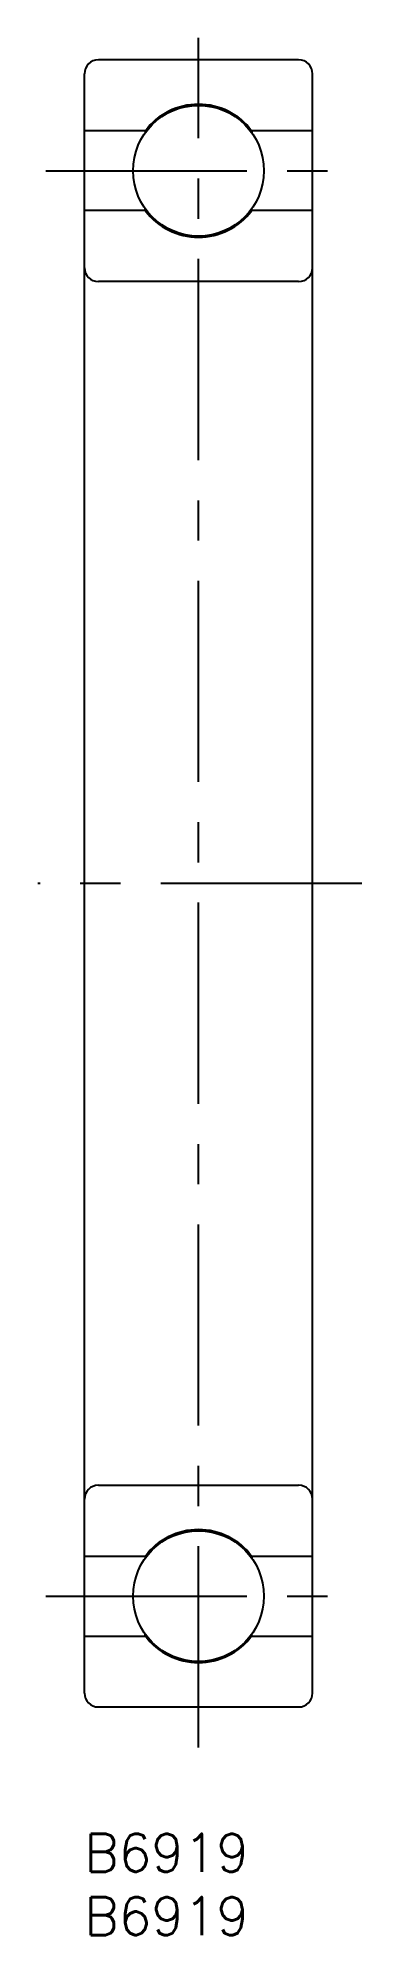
# Model space of a CAD drawing. Extents: x -4 to 22, y -8 to 142.
import ezdxf

# ---------------------------------------------------------------- set-up
doc = ezdxf.new("R2010")
doc.units = 0
doc.header["$LTSCALE"] = 0.5
doc.linetypes.add('CENTER', pattern=[50.8, 31.75, -6.35, 6.35, -6.35])
for name, color, linetype in [('MSM_CENTER', 1, 'CENTER'), ('MSM_CONTINUOUS', 7, 'CONTINUOUS'), ('MSM_PART_NUMBER', 7, 'CONTINUOUS')]:
    doc.layers.add(name, color=color, linetype=linetype)
doc.styles.get("Standard").update_dxf_attribs({"font": 'txt.shx', "height": 3, "bigfont": 'bigfont.shx'})

msp = doc.modelspace()

# ---------------------------------------------------------------- linework, layer by layer
at = {"layer": 'MSM_CENTER'}
for p, q in [((9, 6.81), (9, 141.73)), ((-3.05, 131.25), (20.43, 131.25)), ((21.9, 75), (-3.67, 75)), ((-3.05, 18.75), (20.43, 18.75))]:
    msp.add_line(p, q, dxfattribs=at)
at = {"layer": 'MSM_CONTINUOUS'}
for p, q in [((16.9, 140), (1.1, 140)), ((0, 11.1), (0, 138.9)), ((18, 11.1), (18, 138.9)), ((4.8, 134.4), (0, 134.4)), ((4.8, 134.4), (4.8, 134.25)), ((4.8, 134.4), (4.8, 134.25)), ((18, 134.4), (13.2, 134.4)), ((13.2, 134.4), (13.2, 134.25)), ((13.2, 134.4), (13.2, 134.25)), ((4.8, 128.1), (0, 128.1)), ((4.8, 128.1), (4.8, 128.25)), ((4.8, 128.1), (4.8, 128.25)), ((13.2, 128.1), (13.2, 128.25)), ((13.2, 128.1), (13.2, 128.25)), ((18, 128.1), (13.2, 128.1)), ((16.9, 122.5), (1.1, 122.5)), ((1.1, 27.5), (16.9, 27.5)), ((0, 21.9), (4.8, 21.9)), ((4.8, 21.9), (4.8, 21.75)), ((4.8, 21.9), (4.8, 21.75)), ((13.2, 21.9), (18, 21.9)), ((13.2, 21.9), (13.2, 21.75)), ((13.2, 21.9), (13.2, 21.75)), ((0, 15.6), (4.8, 15.6)), ((4.8, 15.6), (4.8, 15.75)), ((4.8, 15.6), (4.8, 15.75)), ((13.2, 15.6), (13.2, 15.75)), ((13.2, 15.6), (13.2, 15.75)), ((13.2, 15.6), (18, 15.6)), ((1.1, 10), (16.9, 10))]:
    msp.add_line(p, q, dxfattribs=at)
for centre in [(9, 131.25), (9, 18.75)]:
    msp.add_circle(centre, 5.16, dxfattribs=at)
for centre, radius, start, end in [((1.1, 138.9), 1.1, 90, 180), ((16.9, 138.9), 1.1, 0, 90), ((9, 131.25), 5.25, 36.8699, 143.1301), ((9, 131.25), 5.25, 216.8699, 323.1301), ((1.1, 123.6), 1.1, 180, 270), ((16.9, 123.6), 1.1, 270, 0), ((1.1, 26.4), 1.1, 90, 180), ((16.9, 26.4), 1.1, 360, 90), ((9, 18.75), 5.25, 36.8699, 143.1301), ((9, 18.75), 5.25, 216.8699, 323.1301), ((1.1, 11.1), 1.1, 180, 270), ((16.9, 11.1), 1.1, 270, 360)]:
    msp.add_arc(centre, radius, start, end, dxfattribs=at)

# ---------------------------------------------------------------- texts
at = {"layer": 'MSM_PART_NUMBER'}
for p in [(0, -3), (0, -8)]:
    msp.add_text('B6919', height=3, dxfattribs=at).set_placement(p)

doc.saveas('drawing.dxf')
